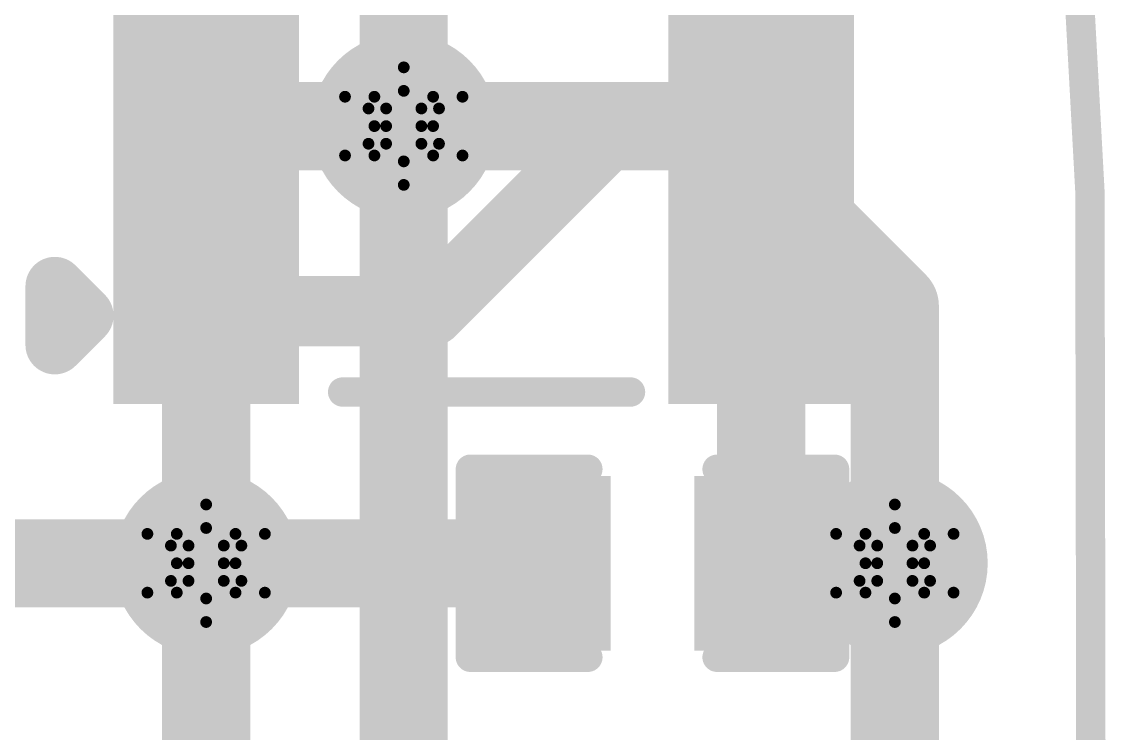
# Model space of a CAD drawing. Header units: inches. Extents: x -2.7 to 10.9, y -2.9 to 7.4.
# Drawn here: x 2.6714 to 2.8568, y -0.0121 to 0.109 of the extents above; entities that cross this region are included whole.
import ezdxf

# ---------------------------------------------------------------- set-up
doc = ezdxf.new("R2010")
doc.units = ezdxf.units.IN
doc.header["$MEASUREMENT"] = 0
for name, color, linetype in [('Board Outline', 216, 'Continuous'), ('Bottom Layer', 5, 'Continuous'), ('Bottom Solder', 6, 'Continuous'), ('Drill Drawing', 1, 'Continuous'), ('Layer 2', 16, 'Continuous'), ('Layer 3', 76, 'Continuous'), ('Top Layer', 1, 'Continuous'), ('Top Overlay', 2, 'Continuous'), ('Top Paste', 8, 'Continuous'), ('Top Solder', 216, 'Continuous'), ('Via Holes', 16, 'Continuous')]:
    doc.layers.add(name, color=color, linetype=linetype)

# ---------------------------------------------------------------- blocks, each defined once
blk = doc.blocks.new('BME680_132')
at = {"layer": 'Top Layer'}
for points in [[(-0.05906, 0.05906), (-0.03543, 0.05906), (-0.03543, 0.03543), (-0.05906, 0.03543)], [(0.03543, 0.05906), (0.05906, 0.05906), (0.05906, 0.03543), (0.03543, 0.03543)], [(-0.05906, 0.02756), (-0.03543, 0.02756), (-0.03543, 0.00394), (-0.05906, 0.00394)], [(0.03543, 0.02756), (0.05906, 0.02756), (0.05906, 0.00394), (0.03543, 0.00394)], [(-0.05906, -0.00394), (-0.03543, -0.00394), (-0.03543, -0.02756), (-0.05906, -0.02756)], [(0.03543, -0.00394), (0.05906, -0.00394), (0.05906, -0.02756), (0.03543, -0.02756)], [(-0.05906, -0.03543), (-0.03543, -0.03543), (-0.03543, -0.05906), (-0.05906, -0.05906)], [(0.03543, -0.03543), (0.05906, -0.03543), (0.05906, -0.05906), (0.03543, -0.05906)]]:
    blk.add_hatch(color=1, dxfattribs=at).paths.add_polyline_path(points)
at = {"layer": 'Top Paste'}
for points in [[(-0.05906, 0.05906), (-0.03543, 0.05906), (-0.03543, 0.03543), (-0.05906, 0.03543)], [(0.03543, 0.05906), (0.05906, 0.05906), (0.05906, 0.03543), (0.03543, 0.03543)], [(-0.05906, 0.02756), (-0.03543, 0.02756), (-0.03543, 0.00394), (-0.05906, 0.00394)], [(0.03543, 0.02756), (0.05906, 0.02756), (0.05906, 0.00394), (0.03543, 0.00394)], [(-0.05906, -0.00394), (-0.03543, -0.00394), (-0.03543, -0.02756), (-0.05906, -0.02756)], [(0.03543, -0.00394), (0.05906, -0.00394), (0.05906, -0.02756), (0.03543, -0.02756)], [(-0.05906, -0.03543), (-0.03543, -0.03543), (-0.03543, -0.05906), (-0.05906, -0.05906)], [(0.03543, -0.03543), (0.05906, -0.03543), (0.05906, -0.05906), (0.03543, -0.05906)]]:
    blk.add_hatch(color=8, dxfattribs=at).paths.add_polyline_path(points)
at = {"layer": 'Top Solder'}
for points in [[(-0.06306, 0.06306), (-0.03143, 0.06306), (-0.03143, 0.03143), (-0.06306, 0.03143)], [(0.03143, 0.06306), (0.06306, 0.06306), (0.06306, 0.03143), (0.03143, 0.03143)], [(-0.06306, 0.03156), (-0.03143, 0.03156), (-0.03143, -0.00006), (-0.06306, -0.00006)], [(0.03143, 0.03156), (0.06306, 0.03156), (0.06306, -0.00006), (0.03143, -0.00006)], [(-0.06306, 0.00006), (-0.03143, 0.00006), (-0.03143, -0.03156), (-0.06306, -0.03156)], [(0.03143, 0.00006), (0.06306, 0.00006), (0.06306, -0.03156), (0.03143, -0.03156)], [(-0.06306, -0.03143), (-0.03143, -0.03143), (-0.03143, -0.06306), (-0.06306, -0.06306)], [(0.03143, -0.03143), (0.06306, -0.03143), (0.06306, -0.06306), (0.03143, -0.06306)]]:
    blk.add_hatch(color=216, dxfattribs=at).paths.add_polyline_path(points)
at = {"layer": 'Top Overlay'}
for points in [[(0.024, 0.061, 0.005, 0.005, 0), (-0.025, 0.061, 0.005, 0.005, 0)], [(0.073, 0.053, 0.01, 0.01, 0), (0.068, 0.048, 0.01, 0.01, 0)], [(0.073, 0.053, 0.01, 0.01, 0), (0.073, 0.043, 0.01, 0.01, 0)], [(0.073, 0.043, 0.01, 0.01, 0), (0.068, 0.048, 0.01, 0.01, 0)], [(0.024, -0.061, 0.005, 0.005, 0), (-0.025, -0.061, 0.005, 0.005, 0)]]:
    blk.add_lwpolyline(points, format="xyseb", dxfattribs=at)
for points in [[(-0.02625, 0.061, 0.0025, 0.0025, 1), (-0.02375, 0.061, 0.0025, 0.0025, 1)], [(0.02275, 0.061, 0.0025, 0.0025, 1), (0.02525, 0.061, 0.0025, 0.0025, 1)], [(0.0705, 0.053, 0.005, 0.005, 1), (0.0755, 0.053, 0.005, 0.005, 1)], [(0.0705, 0.053, 0.005, 0.005, 1), (0.0755, 0.053, 0.005, 0.005, 1)], [(0.0655, 0.048, 0.005, 0.005, 1), (0.0705, 0.048, 0.005, 0.005, 1)], [(0.0655, 0.048, 0.005, 0.005, 1), (0.0705, 0.048, 0.005, 0.005, 1)], [(0.0705, 0.043, 0.005, 0.005, 1), (0.0755, 0.043, 0.005, 0.005, 1)], [(0.0705, 0.043, 0.005, 0.005, 1), (0.0755, 0.043, 0.005, 0.005, 1)], [(-0.02625, -0.061, 0.0025, 0.0025, 1), (-0.02375, -0.061, 0.0025, 0.0025, 1)], [(0.02275, -0.061, 0.0025, 0.0025, 1), (0.02525, -0.061, 0.0025, 0.0025, 1)]]:
    blk.add_lwpolyline(points, format="xyseb", close=True, dxfattribs=at)
blk = doc.blocks.new('C___0402_315')
at = {"layer": 'Top Layer'}
for points in [[(-0.0275, -0.0125), (-0.0275, 0.0125), (-0.0095, 0.0125), (-0.0095, -0.0125)], [(0.0095, -0.0125), (0.0095, 0.0125), (0.0275, 0.0125), (0.0275, -0.0125)]]:
    blk.add_hatch(color=1, dxfattribs=at).paths.add_polyline_path(points)
at = {"layer": 'Top Paste'}
for points in [[(-0.0275, -0.0125), (-0.0275, 0.0125), (-0.0095, 0.0125), (-0.0095, -0.0125)], [(0.0095, -0.0125), (0.0095, 0.0125), (0.0275, 0.0125), (0.0275, -0.0125)]]:
    blk.add_hatch(color=8, dxfattribs=at).paths.add_polyline_path(points)
at = {"layer": 'Top Solder'}
for points in [[(-0.02986, -0.01486), (-0.02986, 0.01486), (-0.00714, 0.01486), (-0.00714, -0.01486)], [(0.00714, -0.01486), (0.00714, 0.01486), (0.02986, 0.01486), (0.02986, -0.01486)]]:
    blk.add_hatch(color=216, dxfattribs=at).paths.add_polyline_path(points)
at = {"layer": 'Top Overlay'}
for points in [[(-0.031, 0.016, 0.005, 0.005, 0), (-0.011, 0.016, 0.005, 0.005, 0)], [(-0.031, -0.016, 0.005, 0.005, 0), (-0.031, 0.016, 0.005, 0.005, 0)], [(0.011, 0.016, 0.005, 0.005, 0), (0.031, 0.016, 0.005, 0.005, 0)], [(0.031, -0.016, 0.005, 0.005, 0), (0.031, 0.016, 0.005, 0.005, 0)], [(-0.031, -0.016, 0.005, 0.005, 0), (-0.011, -0.016, 0.005, 0.005, 0)], [(0.011, -0.016, 0.005, 0.005, 0), (0.031, -0.016, 0.005, 0.005, 0)]]:
    blk.add_lwpolyline(points, format="xyseb", dxfattribs=at)
for points in [[(-0.03225, 0.016, 0.0025, 0.0025, 1), (-0.02975, 0.016, 0.0025, 0.0025, 1)], [(-0.03225, 0.016, 0.0025, 0.0025, 1), (-0.02975, 0.016, 0.0025, 0.0025, 1)], [(-0.01225, 0.016, 0.0025, 0.0025, 1), (-0.00975, 0.016, 0.0025, 0.0025, 1)], [(0.00975, 0.016, 0.0025, 0.0025, 1), (0.01225, 0.016, 0.0025, 0.0025, 1)], [(0.02975, 0.016, 0.0025, 0.0025, 1), (0.03225, 0.016, 0.0025, 0.0025, 1)], [(0.02975, 0.016, 0.0025, 0.0025, 1), (0.03225, 0.016, 0.0025, 0.0025, 1)], [(-0.03225, -0.016, 0.0025, 0.0025, 1), (-0.02975, -0.016, 0.0025, 0.0025, 1)], [(-0.03225, -0.016, 0.0025, 0.0025, 1), (-0.02975, -0.016, 0.0025, 0.0025, 1)], [(-0.01225, -0.016, 0.0025, 0.0025, 1), (-0.00975, -0.016, 0.0025, 0.0025, 1)], [(0.00975, -0.016, 0.0025, 0.0025, 1), (0.01225, -0.016, 0.0025, 0.0025, 1)], [(0.02975, -0.016, 0.0025, 0.0025, 1), (0.03225, -0.016, 0.0025, 0.0025, 1)], [(0.02975, -0.016, 0.0025, 0.0025, 1), (0.03225, -0.016, 0.0025, 0.0025, 1)]]:
    blk.add_lwpolyline(points, format="xyseb", close=True, dxfattribs=at)

msp = doc.modelspace()

# ---------------------------------------------------------------- hatches: boundary and pattern name
at = {"layer": 'Bottom Layer'}
h = msp.add_hatch(color=5, dxfattribs=at)
edge = h.paths.add_edge_path()
edge.add_arc((2.7364, 0.09125), 0.01181, 0, 360)
h = msp.add_hatch(color=5, dxfattribs=at)
edge = h.paths.add_edge_path()
edge.add_arc((2.70276, 0.01686), 0.01181, 0, 360)
h = msp.add_hatch(color=5, dxfattribs=at)
edge = h.paths.add_edge_path()
edge.add_arc((2.82, 0.01686), 0.01181, 0, 360)
at = {"layer": 'Bottom Solder'}
h = msp.add_hatch(color=6, dxfattribs=at)
edge = h.paths.add_edge_path()
edge.add_arc((2.7364, 0.09125), 0.01581, 0, 360)
h = msp.add_hatch(color=6, dxfattribs=at)
edge = h.paths.add_edge_path()
edge.add_arc((2.70276, 0.01686), 0.01581, 0, 360)
h = msp.add_hatch(color=6, dxfattribs=at)
edge = h.paths.add_edge_path()
edge.add_arc((2.82, 0.01686), 0.01581, 0, 360)
at = {"layer": 'Layer 2'}
h = msp.add_hatch(color=16, dxfattribs=at)
edge = h.paths.add_edge_path()
edge.add_arc((2.7364, 0.09125), 0.01181, 0, 360)
h = msp.add_hatch(color=16, dxfattribs=at)
edge = h.paths.add_edge_path()
edge.add_arc((2.70276, 0.01686), 0.01181, 0, 360)
h = msp.add_hatch(color=16, dxfattribs=at)
edge = h.paths.add_edge_path()
edge.add_arc((2.82, 0.01686), 0.01181, 0, 360)
at = {"layer": 'Layer 3'}
h = msp.add_hatch(color=76, dxfattribs=at)
edge = h.paths.add_edge_path()
edge.add_arc((2.7364, 0.09125), 0.01181, 0, 360)
h = msp.add_hatch(color=76, dxfattribs=at)
edge = h.paths.add_edge_path()
edge.add_arc((2.70276, 0.01686), 0.01181, 0, 360)
h = msp.add_hatch(color=76, dxfattribs=at)
edge = h.paths.add_edge_path()
edge.add_arc((2.82, 0.01686), 0.01181, 0, 360)
at = {"layer": 'Top Layer'}
h = msp.add_hatch(color=1, dxfattribs=at)
edge = h.paths.add_edge_path()
edge.add_arc((2.7364, 0.09125), 0.01181, 0, 360)
h = msp.add_hatch(color=1, dxfattribs=at)
edge = h.paths.add_edge_path()
edge.add_arc((2.70276, 0.01686), 0.01181, 0, 360)
h = msp.add_hatch(color=1, dxfattribs=at)
edge = h.paths.add_edge_path()
edge.add_arc((2.82, 0.01686), 0.01181, 0, 360)
at = {"layer": 'Top Solder'}
h = msp.add_hatch(color=216, dxfattribs=at)
edge = h.paths.add_edge_path()
edge.add_arc((2.7364, 0.09125), 0.01581, 0, 360)
h = msp.add_hatch(color=216, dxfattribs=at)
edge = h.paths.add_edge_path()
edge.add_arc((2.70276, 0.01686), 0.01581, 0, 360)
h = msp.add_hatch(color=216, dxfattribs=at)
edge = h.paths.add_edge_path()
edge.add_arc((2.82, 0.01686), 0.01581, 0, 360)
at = {"layer": 'Via Holes'}
h = msp.add_hatch(color=7, dxfattribs=at)
edge = h.paths.add_edge_path()
edge.add_arc((2.7364, 0.09125), 0.00591, 0, 360)
h = msp.add_hatch(color=7, dxfattribs=at)
edge = h.paths.add_edge_path()
edge.add_arc((2.70276, 0.01686), 0.00591, 0, 360)
h = msp.add_hatch(color=7, dxfattribs=at)
edge = h.paths.add_edge_path()
edge.add_arc((2.82, 0.01686), 0.00591, 0, 360)

# ---------------------------------------------------------------- linework, layer by layer
at = {"layer": 'Board Outline'}
msp.add_lwpolyline([(2.84499, 0.23075, 0.005, 0.005, -0.039651), (2.84574, -0.22125, 0.005, 0.005, 0)], format="xyseb", dxfattribs=at)
at = {"layer": 'Bottom Layer'}
for points in [[(2.70276, 0.01686, 0.015, 0.015, 0), (2.70276, 0.194, 0.015, 0.015, 0)], [(2.7364, 0.09125, 0.015, 0.015, 0), (2.7364, 0.15943, 0.015, 0.015, 0)], [(2.7364, 0.09125, 0.015, 0.015, 0), (2.78937, 0.09125, 0.015, 0.015, 0)], [(2.7364, -0.04161, 0.015, 0.015, 0), (2.7364, 0.09125, 0.015, 0.015, 0)], [(2.78937, 0.09125, 0.015, 0.015, 0), (2.82, 0.06062, 0.015, 0.015, 0)], [(2.82, 0.01686, 0.015, 0.015, 0), (2.82, 0.06062, 0.015, 0.015, 0)], [(2.57211, 0.01686, 0.015, 0.015, 0), (2.70276, 0.01686, 0.015, 0.015, 0)], [(2.70276, -0.02127, 0.015, 0.015, 0), (2.70276, 0.01686, 0.015, 0.015, 0)], [(2.82, -0.14217, 0.015, 0.015, 0), (2.82, 0.01686, 0.015, 0.015, 0)]]:
    msp.add_lwpolyline(points, format="xyseb", dxfattribs=at)
for points in [[(2.73265, 0.09125, 0.0075, 0.0075, 1), (2.74015, 0.09125, 0.0075, 0.0075, 1)], [(2.73265, 0.09125, 0.0075, 0.0075, 1), (2.74015, 0.09125, 0.0075, 0.0075, 1)], [(2.73265, 0.09125, 0.0075, 0.0075, 1), (2.74015, 0.09125, 0.0075, 0.0075, 1)], [(2.78562, 0.09125, 0.0075, 0.0075, 1), (2.79312, 0.09125, 0.0075, 0.0075, 1)], [(2.78562, 0.09125, 0.0075, 0.0075, 1), (2.79312, 0.09125, 0.0075, 0.0075, 1)], [(2.81625, 0.06062, 0.0075, 0.0075, 1), (2.82375, 0.06062, 0.0075, 0.0075, 1)], [(2.81625, 0.06062, 0.0075, 0.0075, 1), (2.82375, 0.06062, 0.0075, 0.0075, 1)], [(2.69901, 0.01686, 0.0075, 0.0075, 1), (2.70651, 0.01686, 0.0075, 0.0075, 1)], [(2.69901, 0.01686, 0.0075, 0.0075, 1), (2.70651, 0.01686, 0.0075, 0.0075, 1)], [(2.69901, 0.01686, 0.0075, 0.0075, 1), (2.70651, 0.01686, 0.0075, 0.0075, 1)], [(2.81625, 0.01686, 0.0075, 0.0075, 1), (2.82375, 0.01686, 0.0075, 0.0075, 1)], [(2.81625, 0.01686, 0.0075, 0.0075, 1), (2.82375, 0.01686, 0.0075, 0.0075, 1)]]:
    msp.add_lwpolyline(points, format="xyseb", close=True, dxfattribs=at)
at = {"layer": 'Drill Drawing'}
for points in [[(2.7314, 0.09625, 0.002, 0.002, 0), (2.7364, 0.10125, 0.002, 0.002, 0)], [(2.7364, 0.10125, 0.002, 0.002, 0), (2.7414, 0.09625, 0.002, 0.002, 0)], [(2.7264, 0.09625, 0.002, 0.002, 0), (2.7314, 0.09125, 0.002, 0.002, 0)], [(2.7264, 0.09625, 0.002, 0.002, 0), (2.7314, 0.09625, 0.002, 0.002, 0)], [(2.7334, 0.09425, 0.002, 0.002, 0), (2.7364, 0.09725, 0.002, 0.002, 0)], [(2.7364, 0.09725, 0.002, 0.002, 0), (2.7394, 0.09425, 0.002, 0.002, 0)], [(2.7414, 0.09625, 0.002, 0.002, 0), (2.7464, 0.09625, 0.002, 0.002, 0)], [(2.7414, 0.09125, 0.002, 0.002, 0), (2.7464, 0.09625, 0.002, 0.002, 0)], [(2.7304, 0.09425, 0.002, 0.002, 0), (2.7334, 0.09125, 0.002, 0.002, 0)], [(2.7304, 0.09425, 0.002, 0.002, 0), (2.7334, 0.09425, 0.002, 0.002, 0)], [(2.7394, 0.09425, 0.002, 0.002, 0), (2.7424, 0.09425, 0.002, 0.002, 0)], [(2.7394, 0.09125, 0.002, 0.002, 0), (2.7424, 0.09425, 0.002, 0.002, 0)], [(2.7264, 0.08625, 0.002, 0.002, 0), (2.7314, 0.09125, 0.002, 0.002, 0)], [(2.7304, 0.08825, 0.002, 0.002, 0), (2.7334, 0.09125, 0.002, 0.002, 0)], [(2.7394, 0.09125, 0.002, 0.002, 0), (2.7424, 0.08825, 0.002, 0.002, 0)], [(2.7414, 0.09125, 0.002, 0.002, 0), (2.7464, 0.08625, 0.002, 0.002, 0)], [(2.7304, 0.08825, 0.002, 0.002, 0), (2.7334, 0.08825, 0.002, 0.002, 0)], [(2.7334, 0.08825, 0.002, 0.002, 0), (2.7364, 0.08525, 0.002, 0.002, 0)], [(2.7364, 0.08525, 0.002, 0.002, 0), (2.7394, 0.08825, 0.002, 0.002, 0)], [(2.7394, 0.08825, 0.002, 0.002, 0), (2.7424, 0.08825, 0.002, 0.002, 0)], [(2.7264, 0.08625, 0.002, 0.002, 0), (2.7314, 0.08625, 0.002, 0.002, 0)], [(2.7314, 0.08625, 0.002, 0.002, 0), (2.7364, 0.08125, 0.002, 0.002, 0)], [(2.7364, 0.08125, 0.002, 0.002, 0), (2.7414, 0.08625, 0.002, 0.002, 0)], [(2.7414, 0.08625, 0.002, 0.002, 0), (2.7464, 0.08625, 0.002, 0.002, 0)], [(2.69776, 0.02186, 0.002, 0.002, 0), (2.70276, 0.02686, 0.002, 0.002, 0)], [(2.70276, 0.02686, 0.002, 0.002, 0), (2.70776, 0.02186, 0.002, 0.002, 0)], [(2.815, 0.02186, 0.002, 0.002, 0), (2.82, 0.02686, 0.002, 0.002, 0)], [(2.82, 0.02686, 0.002, 0.002, 0), (2.825, 0.02186, 0.002, 0.002, 0)], [(2.69276, 0.02186, 0.002, 0.002, 0), (2.69776, 0.01686, 0.002, 0.002, 0)], [(2.69276, 0.02186, 0.002, 0.002, 0), (2.69776, 0.02186, 0.002, 0.002, 0)], [(2.69976, 0.01986, 0.002, 0.002, 0), (2.70276, 0.02286, 0.002, 0.002, 0)], [(2.70276, 0.02286, 0.002, 0.002, 0), (2.70576, 0.01986, 0.002, 0.002, 0)], [(2.70776, 0.02186, 0.002, 0.002, 0), (2.71276, 0.02186, 0.002, 0.002, 0)], [(2.70776, 0.01686, 0.002, 0.002, 0), (2.71276, 0.02186, 0.002, 0.002, 0)], [(2.81, 0.02186, 0.002, 0.002, 0), (2.815, 0.01686, 0.002, 0.002, 0)], [(2.81, 0.02186, 0.002, 0.002, 0), (2.815, 0.02186, 0.002, 0.002, 0)], [(2.817, 0.01986, 0.002, 0.002, 0), (2.82, 0.02286, 0.002, 0.002, 0)], [(2.82, 0.02286, 0.002, 0.002, 0), (2.823, 0.01986, 0.002, 0.002, 0)], [(2.825, 0.02186, 0.002, 0.002, 0), (2.83, 0.02186, 0.002, 0.002, 0)], [(2.825, 0.01686, 0.002, 0.002, 0), (2.83, 0.02186, 0.002, 0.002, 0)], [(2.69676, 0.01986, 0.002, 0.002, 0), (2.69976, 0.01686, 0.002, 0.002, 0)], [(2.69676, 0.01986, 0.002, 0.002, 0), (2.69976, 0.01986, 0.002, 0.002, 0)], [(2.70576, 0.01986, 0.002, 0.002, 0), (2.70876, 0.01986, 0.002, 0.002, 0)], [(2.70576, 0.01686, 0.002, 0.002, 0), (2.70876, 0.01986, 0.002, 0.002, 0)], [(2.814, 0.01986, 0.002, 0.002, 0), (2.817, 0.01686, 0.002, 0.002, 0)], [(2.814, 0.01986, 0.002, 0.002, 0), (2.817, 0.01986, 0.002, 0.002, 0)], [(2.823, 0.01986, 0.002, 0.002, 0), (2.826, 0.01986, 0.002, 0.002, 0)], [(2.823, 0.01686, 0.002, 0.002, 0), (2.826, 0.01986, 0.002, 0.002, 0)], [(2.69276, 0.01186, 0.002, 0.002, 0), (2.69776, 0.01686, 0.002, 0.002, 0)], [(2.69676, 0.01386, 0.002, 0.002, 0), (2.69976, 0.01686, 0.002, 0.002, 0)], [(2.70576, 0.01686, 0.002, 0.002, 0), (2.70876, 0.01386, 0.002, 0.002, 0)], [(2.70776, 0.01686, 0.002, 0.002, 0), (2.71276, 0.01186, 0.002, 0.002, 0)], [(2.81, 0.01186, 0.002, 0.002, 0), (2.815, 0.01686, 0.002, 0.002, 0)], [(2.814, 0.01386, 0.002, 0.002, 0), (2.817, 0.01686, 0.002, 0.002, 0)], [(2.823, 0.01686, 0.002, 0.002, 0), (2.826, 0.01386, 0.002, 0.002, 0)], [(2.825, 0.01686, 0.002, 0.002, 0), (2.83, 0.01186, 0.002, 0.002, 0)], [(2.69676, 0.01386, 0.002, 0.002, 0), (2.69976, 0.01386, 0.002, 0.002, 0)], [(2.69976, 0.01386, 0.002, 0.002, 0), (2.70276, 0.01086, 0.002, 0.002, 0)], [(2.70276, 0.01086, 0.002, 0.002, 0), (2.70576, 0.01386, 0.002, 0.002, 0)], [(2.70576, 0.01386, 0.002, 0.002, 0), (2.70876, 0.01386, 0.002, 0.002, 0)], [(2.814, 0.01386, 0.002, 0.002, 0), (2.817, 0.01386, 0.002, 0.002, 0)], [(2.817, 0.01386, 0.002, 0.002, 0), (2.82, 0.01086, 0.002, 0.002, 0)], [(2.82, 0.01086, 0.002, 0.002, 0), (2.823, 0.01386, 0.002, 0.002, 0)], [(2.823, 0.01386, 0.002, 0.002, 0), (2.826, 0.01386, 0.002, 0.002, 0)], [(2.69276, 0.01186, 0.002, 0.002, 0), (2.69776, 0.01186, 0.002, 0.002, 0)], [(2.69776, 0.01186, 0.002, 0.002, 0), (2.70276, 0.00686, 0.002, 0.002, 0)], [(2.70276, 0.00686, 0.002, 0.002, 0), (2.70776, 0.01186, 0.002, 0.002, 0)], [(2.70776, 0.01186, 0.002, 0.002, 0), (2.71276, 0.01186, 0.002, 0.002, 0)], [(2.81, 0.01186, 0.002, 0.002, 0), (2.815, 0.01186, 0.002, 0.002, 0)], [(2.815, 0.01186, 0.002, 0.002, 0), (2.82, 0.00686, 0.002, 0.002, 0)], [(2.82, 0.00686, 0.002, 0.002, 0), (2.825, 0.01186, 0.002, 0.002, 0)], [(2.825, 0.01186, 0.002, 0.002, 0), (2.83, 0.01186, 0.002, 0.002, 0)]]:
    msp.add_lwpolyline(points, format="xyseb", dxfattribs=at)
for points in [[(2.7359, 0.10125, 0.001, 0.001, 1), (2.7369, 0.10125, 0.001, 0.001, 1)], [(2.7359, 0.10125, 0.001, 0.001, 1), (2.7369, 0.10125, 0.001, 0.001, 1)], [(2.7259, 0.09625, 0.001, 0.001, 1), (2.7269, 0.09625, 0.001, 0.001, 1)], [(2.7259, 0.09625, 0.001, 0.001, 1), (2.7269, 0.09625, 0.001, 0.001, 1)], [(2.7309, 0.09625, 0.001, 0.001, 1), (2.7319, 0.09625, 0.001, 0.001, 1)], [(2.7309, 0.09625, 0.001, 0.001, 1), (2.7319, 0.09625, 0.001, 0.001, 1)], [(2.7359, 0.09725, 0.001, 0.001, 1), (2.7369, 0.09725, 0.001, 0.001, 1)], [(2.7359, 0.09725, 0.001, 0.001, 1), (2.7369, 0.09725, 0.001, 0.001, 1)], [(2.7409, 0.09625, 0.001, 0.001, 1), (2.7419, 0.09625, 0.001, 0.001, 1)], [(2.7409, 0.09625, 0.001, 0.001, 1), (2.7419, 0.09625, 0.001, 0.001, 1)], [(2.7459, 0.09625, 0.001, 0.001, 1), (2.7469, 0.09625, 0.001, 0.001, 1)], [(2.7459, 0.09625, 0.001, 0.001, 1), (2.7469, 0.09625, 0.001, 0.001, 1)], [(2.7299, 0.09425, 0.001, 0.001, 1), (2.7309, 0.09425, 0.001, 0.001, 1)], [(2.7299, 0.09425, 0.001, 0.001, 1), (2.7309, 0.09425, 0.001, 0.001, 1)], [(2.7329, 0.09425, 0.001, 0.001, 1), (2.7339, 0.09425, 0.001, 0.001, 1)], [(2.7329, 0.09425, 0.001, 0.001, 1), (2.7339, 0.09425, 0.001, 0.001, 1)], [(2.7389, 0.09425, 0.001, 0.001, 1), (2.7399, 0.09425, 0.001, 0.001, 1)], [(2.7389, 0.09425, 0.001, 0.001, 1), (2.7399, 0.09425, 0.001, 0.001, 1)], [(2.7419, 0.09425, 0.001, 0.001, 1), (2.7429, 0.09425, 0.001, 0.001, 1)], [(2.7419, 0.09425, 0.001, 0.001, 1), (2.7429, 0.09425, 0.001, 0.001, 1)], [(2.7309, 0.09125, 0.001, 0.001, 1), (2.7319, 0.09125, 0.001, 0.001, 1)], [(2.7309, 0.09125, 0.001, 0.001, 1), (2.7319, 0.09125, 0.001, 0.001, 1)], [(2.7329, 0.09125, 0.001, 0.001, 1), (2.7339, 0.09125, 0.001, 0.001, 1)], [(2.7329, 0.09125, 0.001, 0.001, 1), (2.7339, 0.09125, 0.001, 0.001, 1)], [(2.7389, 0.09125, 0.001, 0.001, 1), (2.7399, 0.09125, 0.001, 0.001, 1)], [(2.7389, 0.09125, 0.001, 0.001, 1), (2.7399, 0.09125, 0.001, 0.001, 1)], [(2.7409, 0.09125, 0.001, 0.001, 1), (2.7419, 0.09125, 0.001, 0.001, 1)], [(2.7409, 0.09125, 0.001, 0.001, 1), (2.7419, 0.09125, 0.001, 0.001, 1)], [(2.7299, 0.08825, 0.001, 0.001, 1), (2.7309, 0.08825, 0.001, 0.001, 1)], [(2.7299, 0.08825, 0.001, 0.001, 1), (2.7309, 0.08825, 0.001, 0.001, 1)], [(2.7329, 0.08825, 0.001, 0.001, 1), (2.7339, 0.08825, 0.001, 0.001, 1)], [(2.7329, 0.08825, 0.001, 0.001, 1), (2.7339, 0.08825, 0.001, 0.001, 1)], [(2.7389, 0.08825, 0.001, 0.001, 1), (2.7399, 0.08825, 0.001, 0.001, 1)], [(2.7389, 0.08825, 0.001, 0.001, 1), (2.7399, 0.08825, 0.001, 0.001, 1)], [(2.7419, 0.08825, 0.001, 0.001, 1), (2.7429, 0.08825, 0.001, 0.001, 1)], [(2.7419, 0.08825, 0.001, 0.001, 1), (2.7429, 0.08825, 0.001, 0.001, 1)], [(2.7259, 0.08625, 0.001, 0.001, 1), (2.7269, 0.08625, 0.001, 0.001, 1)], [(2.7259, 0.08625, 0.001, 0.001, 1), (2.7269, 0.08625, 0.001, 0.001, 1)], [(2.7309, 0.08625, 0.001, 0.001, 1), (2.7319, 0.08625, 0.001, 0.001, 1)], [(2.7309, 0.08625, 0.001, 0.001, 1), (2.7319, 0.08625, 0.001, 0.001, 1)], [(2.7409, 0.08625, 0.001, 0.001, 1), (2.7419, 0.08625, 0.001, 0.001, 1)], [(2.7409, 0.08625, 0.001, 0.001, 1), (2.7419, 0.08625, 0.001, 0.001, 1)], [(2.7459, 0.08625, 0.001, 0.001, 1), (2.7469, 0.08625, 0.001, 0.001, 1)], [(2.7459, 0.08625, 0.001, 0.001, 1), (2.7469, 0.08625, 0.001, 0.001, 1)], [(2.7359, 0.08525, 0.001, 0.001, 1), (2.7369, 0.08525, 0.001, 0.001, 1)], [(2.7359, 0.08525, 0.001, 0.001, 1), (2.7369, 0.08525, 0.001, 0.001, 1)], [(2.7359, 0.08125, 0.001, 0.001, 1), (2.7369, 0.08125, 0.001, 0.001, 1)], [(2.7359, 0.08125, 0.001, 0.001, 1), (2.7369, 0.08125, 0.001, 0.001, 1)], [(2.70226, 0.02686, 0.001, 0.001, 1), (2.70326, 0.02686, 0.001, 0.001, 1)], [(2.70226, 0.02686, 0.001, 0.001, 1), (2.70326, 0.02686, 0.001, 0.001, 1)], [(2.8195, 0.02686, 0.001, 0.001, 1), (2.8205, 0.02686, 0.001, 0.001, 1)], [(2.8195, 0.02686, 0.001, 0.001, 1), (2.8205, 0.02686, 0.001, 0.001, 1)], [(2.69226, 0.02186, 0.001, 0.001, 1), (2.69326, 0.02186, 0.001, 0.001, 1)], [(2.69226, 0.02186, 0.001, 0.001, 1), (2.69326, 0.02186, 0.001, 0.001, 1)], [(2.69726, 0.02186, 0.001, 0.001, 1), (2.69826, 0.02186, 0.001, 0.001, 1)], [(2.69726, 0.02186, 0.001, 0.001, 1), (2.69826, 0.02186, 0.001, 0.001, 1)], [(2.70226, 0.02286, 0.001, 0.001, 1), (2.70326, 0.02286, 0.001, 0.001, 1)], [(2.70226, 0.02286, 0.001, 0.001, 1), (2.70326, 0.02286, 0.001, 0.001, 1)], [(2.70726, 0.02186, 0.001, 0.001, 1), (2.70826, 0.02186, 0.001, 0.001, 1)], [(2.70726, 0.02186, 0.001, 0.001, 1), (2.70826, 0.02186, 0.001, 0.001, 1)], [(2.71226, 0.02186, 0.001, 0.001, 1), (2.71326, 0.02186, 0.001, 0.001, 1)], [(2.71226, 0.02186, 0.001, 0.001, 1), (2.71326, 0.02186, 0.001, 0.001, 1)], [(2.8095, 0.02186, 0.001, 0.001, 1), (2.8105, 0.02186, 0.001, 0.001, 1)], [(2.8095, 0.02186, 0.001, 0.001, 1), (2.8105, 0.02186, 0.001, 0.001, 1)], [(2.8145, 0.02186, 0.001, 0.001, 1), (2.8155, 0.02186, 0.001, 0.001, 1)], [(2.8145, 0.02186, 0.001, 0.001, 1), (2.8155, 0.02186, 0.001, 0.001, 1)], [(2.8195, 0.02286, 0.001, 0.001, 1), (2.8205, 0.02286, 0.001, 0.001, 1)], [(2.8195, 0.02286, 0.001, 0.001, 1), (2.8205, 0.02286, 0.001, 0.001, 1)], [(2.8245, 0.02186, 0.001, 0.001, 1), (2.8255, 0.02186, 0.001, 0.001, 1)], [(2.8245, 0.02186, 0.001, 0.001, 1), (2.8255, 0.02186, 0.001, 0.001, 1)], [(2.8295, 0.02186, 0.001, 0.001, 1), (2.8305, 0.02186, 0.001, 0.001, 1)], [(2.8295, 0.02186, 0.001, 0.001, 1), (2.8305, 0.02186, 0.001, 0.001, 1)], [(2.69626, 0.01986, 0.001, 0.001, 1), (2.69726, 0.01986, 0.001, 0.001, 1)], [(2.69626, 0.01986, 0.001, 0.001, 1), (2.69726, 0.01986, 0.001, 0.001, 1)], [(2.69926, 0.01986, 0.001, 0.001, 1), (2.70026, 0.01986, 0.001, 0.001, 1)], [(2.69926, 0.01986, 0.001, 0.001, 1), (2.70026, 0.01986, 0.001, 0.001, 1)], [(2.70526, 0.01986, 0.001, 0.001, 1), (2.70626, 0.01986, 0.001, 0.001, 1)], [(2.70526, 0.01986, 0.001, 0.001, 1), (2.70626, 0.01986, 0.001, 0.001, 1)], [(2.70826, 0.01986, 0.001, 0.001, 1), (2.70926, 0.01986, 0.001, 0.001, 1)], [(2.70826, 0.01986, 0.001, 0.001, 1), (2.70926, 0.01986, 0.001, 0.001, 1)], [(2.8135, 0.01986, 0.001, 0.001, 1), (2.8145, 0.01986, 0.001, 0.001, 1)], [(2.8135, 0.01986, 0.001, 0.001, 1), (2.8145, 0.01986, 0.001, 0.001, 1)], [(2.8165, 0.01986, 0.001, 0.001, 1), (2.8175, 0.01986, 0.001, 0.001, 1)], [(2.8165, 0.01986, 0.001, 0.001, 1), (2.8175, 0.01986, 0.001, 0.001, 1)], [(2.8225, 0.01986, 0.001, 0.001, 1), (2.8235, 0.01986, 0.001, 0.001, 1)], [(2.8225, 0.01986, 0.001, 0.001, 1), (2.8235, 0.01986, 0.001, 0.001, 1)], [(2.8255, 0.01986, 0.001, 0.001, 1), (2.8265, 0.01986, 0.001, 0.001, 1)], [(2.8255, 0.01986, 0.001, 0.001, 1), (2.8265, 0.01986, 0.001, 0.001, 1)], [(2.69726, 0.01686, 0.001, 0.001, 1), (2.69826, 0.01686, 0.001, 0.001, 1)], [(2.69726, 0.01686, 0.001, 0.001, 1), (2.69826, 0.01686, 0.001, 0.001, 1)], [(2.69926, 0.01686, 0.001, 0.001, 1), (2.70026, 0.01686, 0.001, 0.001, 1)], [(2.69926, 0.01686, 0.001, 0.001, 1), (2.70026, 0.01686, 0.001, 0.001, 1)], [(2.70526, 0.01686, 0.001, 0.001, 1), (2.70626, 0.01686, 0.001, 0.001, 1)], [(2.70526, 0.01686, 0.001, 0.001, 1), (2.70626, 0.01686, 0.001, 0.001, 1)], [(2.70726, 0.01686, 0.001, 0.001, 1), (2.70826, 0.01686, 0.001, 0.001, 1)], [(2.70726, 0.01686, 0.001, 0.001, 1), (2.70826, 0.01686, 0.001, 0.001, 1)], [(2.8145, 0.01686, 0.001, 0.001, 1), (2.8155, 0.01686, 0.001, 0.001, 1)], [(2.8145, 0.01686, 0.001, 0.001, 1), (2.8155, 0.01686, 0.001, 0.001, 1)], [(2.8165, 0.01686, 0.001, 0.001, 1), (2.8175, 0.01686, 0.001, 0.001, 1)], [(2.8165, 0.01686, 0.001, 0.001, 1), (2.8175, 0.01686, 0.001, 0.001, 1)], [(2.8225, 0.01686, 0.001, 0.001, 1), (2.8235, 0.01686, 0.001, 0.001, 1)], [(2.8225, 0.01686, 0.001, 0.001, 1), (2.8235, 0.01686, 0.001, 0.001, 1)], [(2.8245, 0.01686, 0.001, 0.001, 1), (2.8255, 0.01686, 0.001, 0.001, 1)], [(2.8245, 0.01686, 0.001, 0.001, 1), (2.8255, 0.01686, 0.001, 0.001, 1)], [(2.69626, 0.01386, 0.001, 0.001, 1), (2.69726, 0.01386, 0.001, 0.001, 1)], [(2.69626, 0.01386, 0.001, 0.001, 1), (2.69726, 0.01386, 0.001, 0.001, 1)], [(2.69926, 0.01386, 0.001, 0.001, 1), (2.70026, 0.01386, 0.001, 0.001, 1)], [(2.69926, 0.01386, 0.001, 0.001, 1), (2.70026, 0.01386, 0.001, 0.001, 1)], [(2.70526, 0.01386, 0.001, 0.001, 1), (2.70626, 0.01386, 0.001, 0.001, 1)], [(2.70526, 0.01386, 0.001, 0.001, 1), (2.70626, 0.01386, 0.001, 0.001, 1)], [(2.70826, 0.01386, 0.001, 0.001, 1), (2.70926, 0.01386, 0.001, 0.001, 1)], [(2.70826, 0.01386, 0.001, 0.001, 1), (2.70926, 0.01386, 0.001, 0.001, 1)], [(2.8135, 0.01386, 0.001, 0.001, 1), (2.8145, 0.01386, 0.001, 0.001, 1)], [(2.8135, 0.01386, 0.001, 0.001, 1), (2.8145, 0.01386, 0.001, 0.001, 1)], [(2.8165, 0.01386, 0.001, 0.001, 1), (2.8175, 0.01386, 0.001, 0.001, 1)], [(2.8165, 0.01386, 0.001, 0.001, 1), (2.8175, 0.01386, 0.001, 0.001, 1)], [(2.8225, 0.01386, 0.001, 0.001, 1), (2.8235, 0.01386, 0.001, 0.001, 1)], [(2.8225, 0.01386, 0.001, 0.001, 1), (2.8235, 0.01386, 0.001, 0.001, 1)], [(2.8255, 0.01386, 0.001, 0.001, 1), (2.8265, 0.01386, 0.001, 0.001, 1)], [(2.8255, 0.01386, 0.001, 0.001, 1), (2.8265, 0.01386, 0.001, 0.001, 1)], [(2.69226, 0.01186, 0.001, 0.001, 1), (2.69326, 0.01186, 0.001, 0.001, 1)], [(2.69226, 0.01186, 0.001, 0.001, 1), (2.69326, 0.01186, 0.001, 0.001, 1)], [(2.69726, 0.01186, 0.001, 0.001, 1), (2.69826, 0.01186, 0.001, 0.001, 1)], [(2.69726, 0.01186, 0.001, 0.001, 1), (2.69826, 0.01186, 0.001, 0.001, 1)], [(2.70226, 0.01086, 0.001, 0.001, 1), (2.70326, 0.01086, 0.001, 0.001, 1)], [(2.70226, 0.01086, 0.001, 0.001, 1), (2.70326, 0.01086, 0.001, 0.001, 1)], [(2.70726, 0.01186, 0.001, 0.001, 1), (2.70826, 0.01186, 0.001, 0.001, 1)], [(2.70726, 0.01186, 0.001, 0.001, 1), (2.70826, 0.01186, 0.001, 0.001, 1)], [(2.71226, 0.01186, 0.001, 0.001, 1), (2.71326, 0.01186, 0.001, 0.001, 1)], [(2.71226, 0.01186, 0.001, 0.001, 1), (2.71326, 0.01186, 0.001, 0.001, 1)], [(2.8095, 0.01186, 0.001, 0.001, 1), (2.8105, 0.01186, 0.001, 0.001, 1)], [(2.8095, 0.01186, 0.001, 0.001, 1), (2.8105, 0.01186, 0.001, 0.001, 1)], [(2.8145, 0.01186, 0.001, 0.001, 1), (2.8155, 0.01186, 0.001, 0.001, 1)], [(2.8145, 0.01186, 0.001, 0.001, 1), (2.8155, 0.01186, 0.001, 0.001, 1)], [(2.8195, 0.01086, 0.001, 0.001, 1), (2.8205, 0.01086, 0.001, 0.001, 1)], [(2.8195, 0.01086, 0.001, 0.001, 1), (2.8205, 0.01086, 0.001, 0.001, 1)], [(2.8245, 0.01186, 0.001, 0.001, 1), (2.8255, 0.01186, 0.001, 0.001, 1)], [(2.8245, 0.01186, 0.001, 0.001, 1), (2.8255, 0.01186, 0.001, 0.001, 1)], [(2.8295, 0.01186, 0.001, 0.001, 1), (2.8305, 0.01186, 0.001, 0.001, 1)], [(2.8295, 0.01186, 0.001, 0.001, 1), (2.8305, 0.01186, 0.001, 0.001, 1)], [(2.70226, 0.00686, 0.001, 0.001, 1), (2.70326, 0.00686, 0.001, 0.001, 1)], [(2.70226, 0.00686, 0.001, 0.001, 1), (2.70326, 0.00686, 0.001, 0.001, 1)], [(2.8195, 0.00686, 0.001, 0.001, 1), (2.8205, 0.00686, 0.001, 0.001, 1)], [(2.8195, 0.00686, 0.001, 0.001, 1), (2.8205, 0.00686, 0.001, 0.001, 1)]]:
    msp.add_lwpolyline(points, format="xyseb", close=True, dxfattribs=at)
at = {"layer": 'Top Layer'}
for points in [[(2.70276, 0.09125, 0.015, 0.015, 0), (2.7364, 0.09125, 0.015, 0.015, 0)], [(2.74097, 0.05976, 0.012, 0.012, 0), (2.77247, 0.09125, 0.012, 0.012, 0)], [(2.77247, 0.09125, 0.012, 0.012, 0), (2.79724, 0.09125, 0.012, 0.012, 0)], [(2.70276, 0.01686, 0.015, 0.015, 0), (2.70276, 0.05976, 0.015, 0.015, 0)], [(2.79724, 0.01686, 0.015, 0.015, 0), (2.79724, 0.05976, 0.015, 0.015, 0)], [(2.70276, 0.05976, 0.012, 0.012, 0), (2.74097, 0.05976, 0.012, 0.012, 0)], [(2.70276, 0.01686, 0.015, 0.015, 0), (2.76024, 0.01686, 0.015, 0.015, 0)], [(2.79724, 0.01686, 0.015, 0.015, 0), (2.82, 0.01686, 0.015, 0.015, 0)]]:
    msp.add_lwpolyline(points, format="xyseb", dxfattribs=at)
for points in [[(2.69901, 0.09125, 0.0075, 0.0075, 1), (2.70651, 0.09125, 0.0075, 0.0075, 1)], [(2.73265, 0.09125, 0.0075, 0.0075, 1), (2.74015, 0.09125, 0.0075, 0.0075, 1)], [(2.76947, 0.09125, 0.006, 0.006, 1), (2.77547, 0.09125, 0.006, 0.006, 1)], [(2.76947, 0.09125, 0.006, 0.006, 1), (2.77547, 0.09125, 0.006, 0.006, 1)], [(2.79424, 0.09125, 0.006, 0.006, 1), (2.80024, 0.09125, 0.006, 0.006, 1)], [(2.69901, 0.05976, 0.0075, 0.0075, 1), (2.70651, 0.05976, 0.0075, 0.0075, 1)], [(2.79349, 0.05976, 0.0075, 0.0075, 1), (2.80099, 0.05976, 0.0075, 0.0075, 1)], [(2.69976, 0.05976, 0.006, 0.006, 1), (2.70576, 0.05976, 0.006, 0.006, 1)], [(2.73797, 0.05976, 0.006, 0.006, 1), (2.74397, 0.05976, 0.006, 0.006, 1)], [(2.73797, 0.05976, 0.006, 0.006, 1), (2.74397, 0.05976, 0.006, 0.006, 1)], [(2.69901, 0.01686, 0.0075, 0.0075, 1), (2.70651, 0.01686, 0.0075, 0.0075, 1)], [(2.69901, 0.01686, 0.0075, 0.0075, 1), (2.70651, 0.01686, 0.0075, 0.0075, 1)], [(2.75649, 0.01686, 0.0075, 0.0075, 1), (2.76399, 0.01686, 0.0075, 0.0075, 1)], [(2.79349, 0.01686, 0.0075, 0.0075, 1), (2.80099, 0.01686, 0.0075, 0.0075, 1)], [(2.79349, 0.01686, 0.0075, 0.0075, 1), (2.80099, 0.01686, 0.0075, 0.0075, 1)], [(2.81625, 0.01686, 0.0075, 0.0075, 1), (2.82375, 0.01686, 0.0075, 0.0075, 1)]]:
    msp.add_lwpolyline(points, format="xyseb", close=True, dxfattribs=at)

# ---------------------------------------------------------------- block references
at = {"rotation": 180}
msp.add_blockref('BME680_132', (2.75, 0.107), dxfattribs=at)
msp.add_blockref('C___0402_315', (2.77874, 0.01686))

doc.saveas('drawing.dxf')
